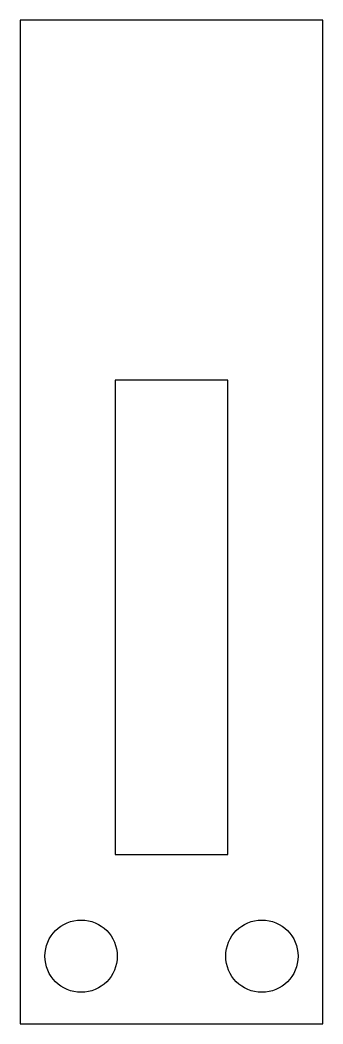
# Model space of a CAD drawing. Header units: millimetres. Extents: x 0 to 13.4, y 0 to 44.5.
import ezdxf

# ---------------------------------------------------------------- set-up
doc = ezdxf.new("R2010")
doc.units = ezdxf.units.MM
for name, color, linetype in [('CUT_HOLES', 7, 'Continuous'), ('CUT_INNER', 7, 'Continuous'), ('CUT_OUTER', 7, 'Continuous')]:
    doc.layers.add(name, color=color, linetype=linetype)

msp = doc.modelspace()

# ---------------------------------------------------------------- linework, layer by layer
at = {"layer": 'CUT_HOLES'}
for centre in [(2.7, 3), (10.7, 3)]:
    msp.add_circle(centre, 1.6, dxfattribs=at)
at = {"layer": 'CUT_INNER'}
msp.add_lwpolyline([(4.2, 7.5), (9.2, 7.5), (9.2, 28.5), (4.2, 28.5)], close=True, dxfattribs=at)
at = {"layer": 'CUT_OUTER'}
msp.add_lwpolyline([(0, 0), (13.4, 0), (13.4, 44.45), (0, 44.45)], close=True, dxfattribs=at)

doc.saveas('drawing.dxf')
